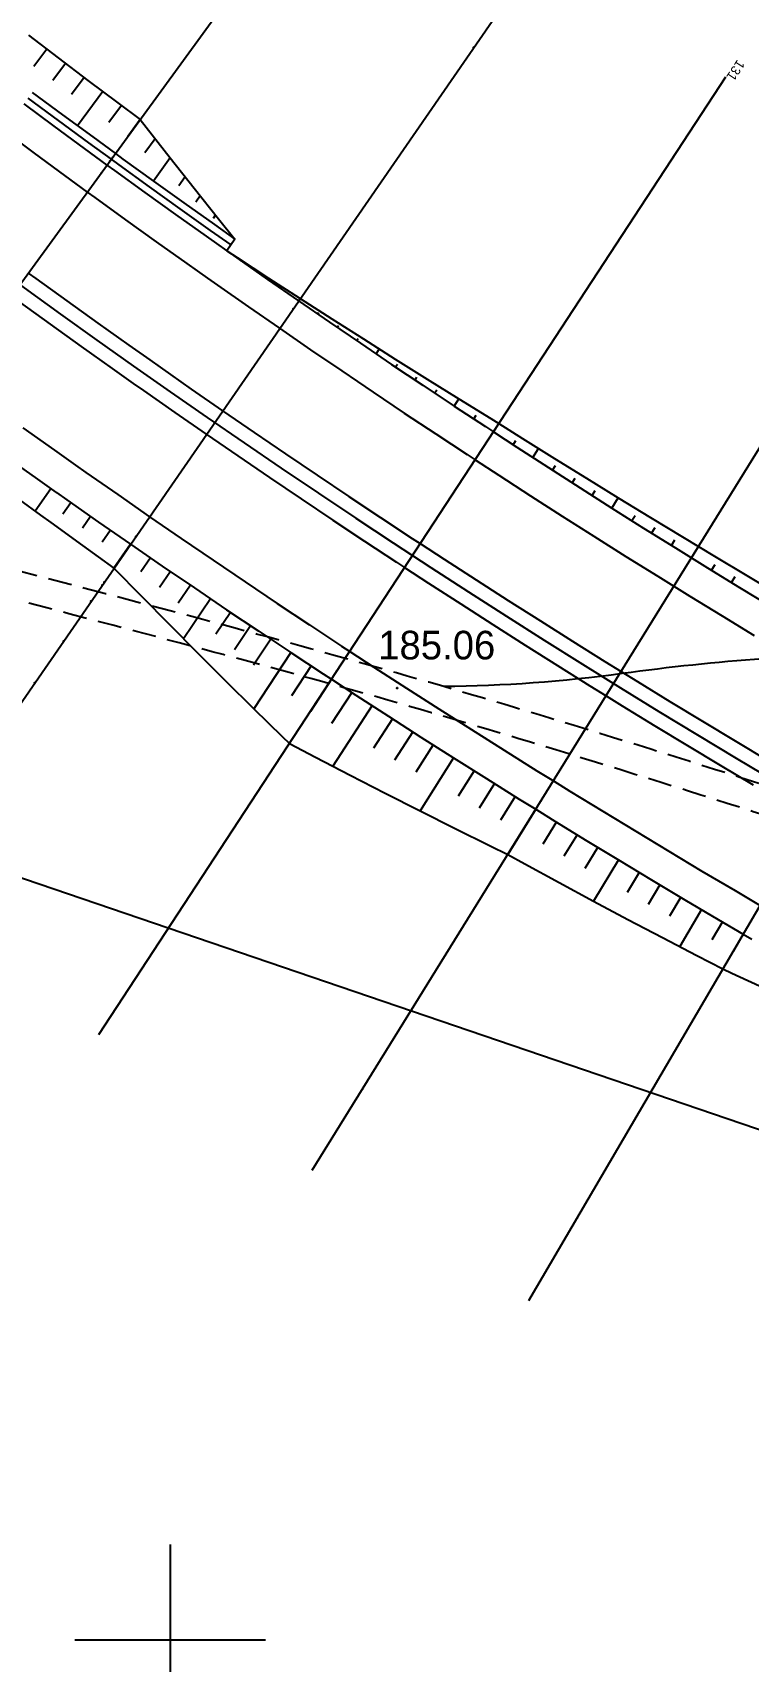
# Model space of a CAD drawing. Extents: x -83928 to -81707, y 15464 to 18601.
# Drawn here: x -82214.4 to -82139.4, y 15597.7 to 15768.5 of the extents above; entities that cross this region are included whole.
import ezdxf
from ezdxf.enums import TextEntityAlignment as Align

# ---------------------------------------------------------------- set-up
doc = ezdxf.new("R2010")
doc.units = 0
doc.header["$MEASUREMENT"] = 0
doc.linetypes.add('INTERROMPU', pattern=[0.75, 0.5, -0.25])
doc.layers.add('ACCE', color=4, linetype='INTERROMPU', lineweight=25)
for name, color, linetype in [('ALT', 7, 'Continuous'), ('ASSIETTE', 3, 'Continuous'), ('AXE_EN_PLAN', 1, 'Continuous'), ('Carroyage 1', 7, 'Continuous'), ('CHAUSSEE_EXT', 5, 'Continuous'), ('CHAUSSEE_INT', 5, 'Continuous'), ('CNiv_1', 1, 'Continuous'), ('FONDS_DE_FOSSE', 4, 'Continuous'), ('FOSSES', 3, 'Continuous'), ('LIMITE', 40, 'INTERROMPU'), ('PLATE-FORME', 6, 'Continuous'), ('POINTS', 3, 'Continuous'), ('POINTS_PROFILS', 1, 'Continuous'), ('PROFILS', 7, 'Continuous'), ('Talus', 5, 'Continuous'), ('TITRE', 1, 'Continuous')]:
    doc.layers.add(name, color=color, linetype=linetype)

msp = doc.modelspace()

# ---------------------------------------------------------------- linework, layer by layer
at = {"layer": 'ACCE', "linetype": 'INTERROMPU', "ltscale": 5}
for points, knots in [([(-81802.2, 15569.89, 176.24), (-81807.95, 15570.79, 176.26), (-81813.72, 15571.69, 176.29), (-81825.35, 15574.14, 176.36), (-81831.19, 15575.73, 176.4), (-81839.1, 15578.98, 176.46), (-81841.43, 15580.08, 176.48), (-81845.44, 15582.33, 176.52), (-81847.15, 15583.41, 176.54), (-81849.94, 15585.41, 176.57), (-81851.06, 15586.28, 176.59), (-81853.22, 15588.09, 176.61), (-81854.27, 15589.04, 176.63), (-81857.36, 15591.95, 176.67), (-81859.34, 15593.97, 176.7), (-81863.69, 15598.28, 176.77), (-81866.04, 15600.54, 176.8), (-81869.59, 15603.33, 176.85), (-81870.72, 15604.13, 176.86), (-81872.86, 15605.46, 176.89), (-81873.88, 15606.01, 176.9), (-81875.98, 15606.96, 176.91), (-81877.06, 15607.38, 176.92), (-81880.39, 15608.45, 176.95), (-81882.72, 15608.93, 176.96), (-81889.76, 15609.85, 176.99), (-81894.7, 15609.84, 177.01), (-81904.86, 15609.5, 177.03), (-81910.09, 15609.17, 177.05), (-81917.45, 15609.15, 177.07), (-81919.62, 15609.2, 177.08), (-81923.35, 15609.44, 177.09), (-81924.92, 15609.6, 177.1), (-81928.03, 15610.04, 177.11), (-81929.56, 15610.32, 177.12), (-81934.09, 15611.33, 177.15), (-81937.04, 15612.22, 177.17), (-81947.35, 15615.99, 177.25), (-81954.36, 15619.79, 177.31), (-81964.12, 15625.35, 177.41), (-81966.94, 15627, 177.44), (-81972.64, 15630.23, 177.5), (-81975.51, 15631.81, 177.52), (-81981.3, 15634.78, 177.58), (-81984.24, 15636.17, 177.6), (-81993.12, 15640.13, 177.68), (-81999.15, 15642.46, 177.73), (-82010.39, 15646.41, 177.81), (-82015.57, 15648.07, 177.85), (-82025.49, 15651.13, 177.91), (-82030.23, 15652.53, 177.95), (-82038.47, 15654.95, 178), (-82041.96, 15655.97, 178.02), (-82048.95, 15658.06, 178.07), (-82052.43, 15659.12, 178.09), (-82062.88, 15662.32, 178.17), (-82069.82, 15664.51, 178.21), (-82090.62, 15671.14, 178.36), (-82104.44, 15675.67, 178.46), (-82125.6, 15682.55, 178.61), (-82132.93, 15684.93, 178.66), (-82147.61, 15689.62, 178.76), (-82154.97, 15691.92, 178.81), (-82168.43, 15695.99, 178.9), (-82174.53, 15697.79, 178.94), (-82186.78, 15701.24, 179.02), (-82192.92, 15702.9, 179.06), (-82211.38, 15707.83, 179.18), (-82223.72, 15711, 179.26), (-82239.9, 15715.38, 179.36), (-82243.73, 15716.43, 179.38), (-82251.37, 15718.58, 179.43), (-82255.19, 15719.66, 179.46), (-82266.65, 15722.89, 179.53), (-82274.28, 15725.02, 179.58), (-82287.2, 15728.33, 179.66), (-82292.48, 15729.59, 179.7), (-82301.82, 15731.58, 179.75), (-82305.88, 15732.37, 179.77), (-82313.21, 15733.6, 179.81), (-82316.46, 15734.08, 179.82), (-82323, 15734.9, 179.86), (-82326.28, 15735.24, 179.87), (-82336.14, 15736.08, 179.91), (-82342.76, 15736.42, 179.94), (-82362.69, 15737.11, 180.01), (-82376.08, 15737.14, 180.05), (-82394.22, 15737.87, 180.11), (-82398.99, 15738.14, 180.13), (-82408.51, 15738.77, 180.17), (-82413.26, 15739.14, 180.19), (-82427.5, 15740.32, 180.25), (-82436.96, 15741.2, 180.29), (-82450.5, 15742.3, 180.34), (-82454.58, 15742.6, 180.36), (-82462.74, 15743.14, 180.39), (-82466.82, 15743.38, 180.41), (-82479.08, 15744, 180.45), (-82487.26, 15744.32, 180.48), (-82502.4, 15744.85, 180.54), (-82509.35, 15745.08, 180.56), (-82523.26, 15745.57, 180.61), (-82530.21, 15745.84, 180.64), (-82551.06, 15746.67, 180.71), (-82564.95, 15747.28, 180.76), (-82593.12, 15748.57, 180.87), (-82607.39, 15749.25, 180.92), (-82621.66, 15749.94, 180.97)], [0, 0, 0, 0, 16.759053, 16.759053, 34.463395, 34.463395, 42.09965, 42.09965, 48.062541, 48.062541, 52.149537, 52.149537, 56.236533, 56.236533, 64.410526, 64.410526, 74.252949, 74.252949, 78.727321, 78.727321, 82.608882, 82.608882, 86.490442, 86.490442, 94.253564, 94.253564, 108.974273, 108.974273, 123.694982, 123.694982, 129.872756, 129.872756, 134.416659, 134.416659, 138.960562, 138.960562, 148.048368, 148.048368, 171.483957, 171.483957, 181.134405, 181.134405, 190.896302, 190.896302, 200.658199, 200.658199, 220.181992, 220.181992, 236.559293, 236.559293, 251.382508, 251.382508, 262.293663, 262.293663, 273.204817, 273.204817, 295.027127, 295.027127, 338.671745, 338.671745, 361.794999, 361.794999, 384.918252, 384.918252, 404.05127, 404.05127, 423.184287, 423.184287, 461.450323, 461.450323, 473.306698, 473.306698, 485.163074, 485.163074, 508.875826, 508.875826, 525.208335, 525.208335, 537.72384, 537.72384, 547.711024, 547.711024, 557.698208, 557.698208, 577.672577, 577.672577, 617.621314, 617.621314, 631.888318, 631.888318, 646.155322, 646.155322, 674.68933, 674.68933, 686.984054, 686.984054, 699.278779, 699.278779, 723.868227, 723.868227, 744.725067, 744.725067, 765.581908, 765.581908, 807.295588, 807.295588, 850.165423, 850.165423, 850.165423, 850.165423]), ([(-81803.84, 15573.18, 176.28), (-81808.79, 15573.96, 176.31), (-81813.71, 15574.76, 176.33), (-81824.38, 15576.99, 176.39), (-81830.08, 15578.53, 176.43), (-81837.9, 15581.72, 176.49), (-81840.31, 15582.87, 176.51), (-81844.29, 15585.14, 176.55), (-81845.89, 15586.18, 176.57), (-81848.48, 15588.07, 176.6), (-81849.5, 15588.87, 176.61), (-81851.49, 15590.58, 176.64), (-81852.47, 15591.47, 176.65), (-81855.4, 15594.23, 176.7), (-81857.31, 15596.18, 176.73), (-81861.64, 15600.47, 176.79), (-81864.07, 15602.81, 176.83), (-81867.81, 15605.75, 176.87), (-81868.99, 15606.59, 176.89), (-81871.22, 15607.97, 176.91), (-81872.25, 15608.54, 176.92), (-81874.38, 15609.54, 176.94), (-81875.46, 15609.98, 176.95), (-81878.77, 15611.12, 176.97), (-81881.05, 15611.66, 176.99), (-81888.11, 15612.77, 177.02), (-81893.04, 15612.85, 177.04), (-81903.03, 15612.6, 177.07), (-81908.1, 15612.27, 177.08), (-81915.58, 15612.13, 177.1), (-81918.08, 15612.14, 177.11), (-81922.14, 15612.35, 177.12), (-81923.73, 15612.49, 177.13), (-81928.41, 15613.08, 177.15), (-81931.45, 15613.74, 177.17), (-81937.41, 15615.49, 177.21), (-81940.33, 15616.58, 177.23), (-81950.7, 15621.02, 177.32), (-81957.92, 15625.26, 177.39), (-81967.62, 15630.83, 177.49), (-81970.01, 15632.2, 177.51), (-81974.25, 15634.52, 177.55), (-81976.1, 15635.49, 177.57), (-81979.81, 15637.37, 177.6), (-81981.68, 15638.27, 177.62), (-81987.31, 15640.87, 177.67), (-81991.11, 15642.48, 177.7), (-82002.61, 15646.99, 177.79), (-82010.4, 15649.59, 177.85), (-82023.24, 15653.59, 177.94), (-82028.27, 15655.08, 177.97), (-82036.9, 15657.61, 178.03), (-82040.49, 15658.67, 178.05), (-82047.67, 15660.81, 178.1), (-82051.25, 15661.89, 178.12), (-82061.98, 15665.19, 178.2), (-82069.12, 15667.43, 178.25), (-82090.52, 15674.25, 178.4), (-82104.74, 15678.92, 178.5), (-82126.08, 15685.86, 178.65), (-82133.18, 15688.16, 178.7), (-82147.41, 15692.7, 178.8), (-82154.53, 15694.93, 178.85), (-82167.66, 15698.9, 178.93), (-82173.66, 15700.65, 178.97), (-82185.68, 15704.04, 179.05), (-82191.7, 15705.68, 179.09), (-82209.79, 15710.51, 179.21), (-82221.87, 15713.62, 179.28), (-82238.18, 15718.02, 179.39), (-82242.41, 15719.18, 179.41), (-82250.89, 15721.56, 179.47), (-82255.13, 15722.76, 179.5), (-82267.86, 15726.35, 179.58), (-82276.37, 15728.71, 179.63), (-82289.73, 15732.01, 179.72), (-82294.55, 15733.12, 179.74), (-82303.32, 15734.93, 179.79), (-82307.27, 15735.67, 179.81), (-82313.34, 15736.64, 179.85), (-82315.45, 15736.96, 179.86), (-82317.57, 15737.24, 179.87)], [2.045557, 2.045557, 2.045557, 2.045557, 16.493318, 16.493318, 34.260763, 34.260763, 42.602012, 42.602012, 48.552517, 48.552517, 52.534205, 52.534205, 56.515893, 56.515893, 64.47927, 64.47927, 74.306422, 74.306422, 78.640674, 78.640674, 82.198134, 82.198134, 85.755595, 85.755595, 92.870515, 92.870515, 107.211494, 107.211494, 121.552474, 121.552474, 128.837128, 128.837128, 133.631772, 133.631772, 143.221061, 143.221061, 152.81035, 152.81035, 177.675116, 177.675116, 185.773144, 185.773144, 191.903901, 191.903901, 198.034658, 198.034658, 210.296171, 210.296171, 234.819199, 234.819199, 250.521783, 250.521783, 261.756419, 261.756419, 272.991054, 272.991054, 295.460325, 295.460325, 340.398867, 340.398867, 362.771503, 362.771503, 385.14414, 385.14414, 403.870874, 403.870874, 422.597607, 422.597607, 460.051075, 460.051075, 473.216369, 473.216369, 486.381664, 486.381664, 512.712254, 512.712254, 527.498075, 527.498075, 539.514572, 539.514572, 545.906977, 545.906977, 545.906977, 545.906977])]:
    msp.add_open_spline(points, degree=3, knots=knots, dxfattribs=at)
at = {"layer": 'ASSIETTE'}
for points in [[(-82214.86, 15768.27), (-82211.75, 15765.89), (-82208.64, 15763.52), (-82205.51, 15761.17), (-82203.16, 15759.41), (-82202.53, 15758.61), (-82200.02, 15755.4), (-82197.48, 15752.2), (-82194.94, 15749.01), (-82193.22, 15746.87), (-82194.08, 15745.64), (-82193, 15744.94), (-82189.69, 15742.79), (-82186.38, 15740.66), (-82183.07, 15738.53), (-82179.75, 15736.41), (-82176.43, 15734.3), (-82173.09, 15732.2), (-82169.75, 15730.12), (-82166.4, 15728.05), (-82165.57, 15727.54), (-82163.07, 15725.96), (-82159.73, 15723.87), (-82156.39, 15721.8), (-82153.04, 15719.74), (-82149.68, 15717.7), (-82146.31, 15715.66), (-82144.63, 15714.65), (-82142.95, 15713.63), (-82139.58, 15711.61), (-82136.2, 15709.59)], [(-82215.81, 15719.55), (-82213.6, 15717.94), (-82213.6, 15717.94), (-82212.52, 15717.15), (-82209.21, 15714.76), (-82205.9, 15712.39), (-82203, 15709.42), (-82200.08, 15706.46), (-82197.15, 15703.51), (-82194.2, 15700.57), (-82191.23, 15697.64), (-82188.26, 15694.72), (-82187.51, 15693.99), (-82184.78, 15692.56), (-82181.13, 15690.67), (-82177.47, 15688.79), (-82173.81, 15686.93), (-82170.15, 15685.08), (-82166.47, 15683.25), (-82164.63, 15682.34), (-82162.84, 15681.36), (-82159.24, 15679.41), (-82155.64, 15677.47), (-82152.04, 15675.55), (-82148.42, 15673.65), (-82144.8, 15671.76), (-82142.08, 15670.35), (-82141.15, 15669.92), (-82137.42, 15668.21)]]:
    msp.add_lwpolyline(points, dxfattribs=at)
at = {"layer": 'AXE_EN_PLAN'}
msp.add_lwpolyline([(-82519.61, 16099.44, 0.151465), (-82107.9, 15673.66)], format="xyb", dxfattribs=at)
at = {"layer": 'Carroyage 1'}
for p, q in [((-82200, 15610), (-82200, 15590)), ((-82210, 15600), (-82190, 15600))]:
    msp.add_line(p, q, dxfattribs=at)
at = {"layer": 'CHAUSSEE_EXT'}
for points in [[(-82217.45, 15758.25), (-82214.27, 15755.9), (-82211.09, 15753.55), (-82208.7, 15751.81), (-82207.9, 15751.22), (-82204.69, 15748.91), (-82201.48, 15746.6), (-82198.26, 15744.31), (-82196.1, 15742.78), (-82196.1, 15742.78), (-82195.03, 15742.03), (-82191.8, 15739.77), (-82188.55, 15737.52), (-82185.29, 15735.28), (-82182.03, 15733.05), (-82178.75, 15730.84), (-82175.47, 15728.64), (-82172.18, 15726.45), (-82168.88, 15724.28), (-82168.05, 15723.74), (-82165.57, 15722.12), (-82162.25, 15719.97), (-82158.92, 15717.84), (-82155.59, 15715.72), (-82152.25, 15713.61), (-82148.89, 15711.52), (-82147.21, 15710.47), (-82145.53, 15709.43), (-82142.17, 15707.37), (-82138.79, 15705.31)], [(-82215.44, 15727.08), (-82212.14, 15724.73), (-82209.92, 15723.16), (-82209.92, 15723.16), (-82208.83, 15722.4), (-82205.51, 15720.08), (-82202.19, 15717.77), (-82198.85, 15715.48), (-82195.51, 15713.2), (-82192.15, 15710.93), (-82188.79, 15708.67), (-82185.42, 15706.43), (-82182.04, 15704.21), (-82181.19, 15703.65), (-82178.65, 15702), (-82175.25, 15699.8), (-82171.84, 15697.61), (-82168.43, 15695.44), (-82165, 15693.28), (-82161.57, 15691.14), (-82159.85, 15690.07), (-82158.13, 15689), (-82154.68, 15686.89), (-82151.22, 15684.78), (-82147.75, 15682.69), (-82144.28, 15680.62), (-82140.79, 15678.56), (-82138.17, 15677.02)]]:
    msp.add_lwpolyline(points, dxfattribs=at)
at = {"layer": 'CHAUSSEE_INT'}
for points in [[(-82214.88, 15743.32), (-82214.07, 15742.73), (-82210.83, 15740.39), (-82207.59, 15738.06), (-82204.33, 15735.75), (-82202.15, 15734.2), (-82202.14, 15734.2), (-82201.07, 15733.44), (-82197.8, 15731.15), (-82194.51, 15728.88), (-82191.22, 15726.61), (-82187.92, 15724.36), (-82184.61, 15722.13), (-82181.3, 15719.9), (-82177.97, 15717.69), (-82174.63, 15715.5), (-82173.8, 15714.95), (-82171.29, 15713.31), (-82167.94, 15711.14), (-82164.58, 15708.99), (-82161.21, 15706.84), (-82157.83, 15704.71), (-82154.44, 15702.6), (-82152.74, 15701.55), (-82151.04, 15700.5), (-82147.64, 15698.41), (-82144.23, 15696.33), (-82140.81, 15694.27), (-82137.38, 15692.22)], [(-82215.83, 15740.3), (-82212.59, 15737.96), (-82209.33, 15735.62), (-82206.07, 15733.3), (-82203.87, 15731.75), (-82203.87, 15731.75), (-82202.79, 15730.99), (-82199.51, 15728.69), (-82196.22, 15726.41), (-82192.92, 15724.14), (-82189.61, 15721.88), (-82186.29, 15719.64), (-82182.96, 15717.41), (-82179.63, 15715.19), (-82176.28, 15712.99), (-82175.44, 15712.44), (-82172.93, 15710.8), (-82169.56, 15708.62), (-82166.19, 15706.46), (-82162.81, 15704.31), (-82159.42, 15702.17), (-82156.02, 15700.05), (-82154.32, 15699), (-82152.62, 15697.94), (-82149.2, 15695.85), (-82145.78, 15693.77), (-82142.35, 15691.7), (-82138.91, 15689.64)]]:
    msp.add_lwpolyline(points, dxfattribs=at)
at = {"layer": 'CNiv_1', "elevation": 185}
msp.add_lwpolyline([(-81914.36, 15745.77, -0.002616), (-81914, 15744, -0.180367), (-81920.09, 15706.77, -0.28688), (-81942, 15695, -0.045868), (-81965.37, 15698.71, 0.041744), (-81991, 15703, 0.002208), (-82027.44, 15705.84, 0.018742), (-82031.75, 15706, 0.023766), (-82052.95, 15704.96, -0.019711), (-82078.5, 15703.5, -0.007686), (-82097.4, 15703.46, 0.005677), (-82123, 15703.5, 0.031945), (-82152.62, 15701.32, -0.032485), (-82171.34, 15699.96)], format="xyb", dxfattribs=at)
at = {"layer": 'FONDS_DE_FOSSE'}
for points in [[(-82214.91, 15761.66), (-82211.75, 15759.31), (-82208.58, 15756.98), (-82206.19, 15755.24), (-82205.4, 15754.66), (-82202.21, 15752.36), (-82199.01, 15750.06), (-82195.81, 15747.78), (-82193.65, 15746.26), (-82194.08, 15745.64), (-82193, 15744.94), (-82189.69, 15742.79), (-82186.38, 15740.66), (-82183.07, 15738.53), (-82179.75, 15736.41), (-82176.43, 15734.3), (-82173.09, 15732.2), (-82169.75, 15730.12), (-82166.4, 15728.05), (-82165.57, 15727.54), (-82163.07, 15725.96), (-82159.73, 15723.87), (-82156.39, 15721.8), (-82153.04, 15719.74), (-82149.68, 15717.7), (-82146.31, 15715.66), (-82144.63, 15714.65), (-82142.95, 15713.63), (-82139.58, 15711.61), (-82136.2, 15709.59)], [(-82215.81, 15719.55), (-82213.6, 15717.94), (-82213.6, 15717.94), (-82212.52, 15717.15), (-82209.21, 15714.76), (-82205.9, 15712.39), (-82203, 15709.42), (-82200.08, 15706.46), (-82197.15, 15703.51), (-82194.2, 15700.57), (-82191.23, 15697.64), (-82188.26, 15694.72), (-82187.51, 15693.99), (-82184.78, 15692.56), (-82181.13, 15690.67), (-82177.47, 15688.79), (-82173.81, 15686.93), (-82170.15, 15685.08), (-82166.47, 15683.25), (-82164.63, 15682.34), (-82162.84, 15681.36), (-82159.24, 15679.41), (-82155.64, 15677.47), (-82152.04, 15675.55), (-82148.42, 15673.65), (-82144.8, 15671.76), (-82142.08, 15670.35), (-82141.15, 15669.92), (-82137.42, 15668.21)]]:
    msp.add_lwpolyline(points, dxfattribs=at)
at = {"layer": 'FOSSES'}
for points in [[(-82214.46, 15762.26), (-82211.3, 15759.92), (-82208.13, 15757.59), (-82205.75, 15755.85), (-82204.96, 15755.27), (-82201.77, 15752.96), (-82198.58, 15750.67), (-82195.37, 15748.39), (-82193.22, 15746.87), (-82194.08, 15745.64), (-82193, 15744.94), (-82189.69, 15742.79), (-82186.38, 15740.66), (-82183.07, 15738.53), (-82179.75, 15736.41), (-82176.43, 15734.3), (-82173.09, 15732.2), (-82169.75, 15730.12), (-82166.4, 15728.05), (-82165.57, 15727.54), (-82163.07, 15725.96), (-82159.73, 15723.87), (-82156.39, 15721.8), (-82153.04, 15719.74), (-82149.68, 15717.7), (-82146.31, 15715.66), (-82144.63, 15714.65), (-82142.95, 15713.63), (-82139.58, 15711.61), (-82136.2, 15709.59)], [(-82215.81, 15719.55), (-82213.6, 15717.94), (-82213.6, 15717.94), (-82212.52, 15717.15), (-82209.21, 15714.76), (-82205.9, 15712.39), (-82203, 15709.42), (-82200.08, 15706.46), (-82197.15, 15703.51), (-82194.2, 15700.57), (-82191.23, 15697.64), (-82188.26, 15694.72), (-82187.51, 15693.99), (-82184.78, 15692.56), (-82181.13, 15690.67), (-82177.47, 15688.79), (-82173.81, 15686.93), (-82170.15, 15685.08), (-82166.47, 15683.25), (-82164.63, 15682.34), (-82162.84, 15681.36), (-82159.24, 15679.41), (-82155.64, 15677.47), (-82152.04, 15675.55), (-82148.42, 15673.65), (-82144.8, 15671.76), (-82142.08, 15670.35), (-82141.15, 15669.92), (-82137.42, 15668.21)]]:
    msp.add_lwpolyline(points, dxfattribs=at)
at = {"layer": 'LIMITE', "linetype": 'INTERROMPU', "ltscale": 5}
msp.add_spline([(-81872.6, 15607, 176.9), (-81866.97, 15686.68, 177.84), (-81894.42, 15727.46, 178.42), (-81932.99, 15760.84, 178.94), (-81968.65, 15792.38, 179.44), (-82008.41, 15850.78, 180.26), (-82060.36, 15906.31, 181.09), (-82093.13, 15924.08, 181.41), (-82123.49, 15974.39, 182.11), (-82115.28, 16020.93, 182.65), (-82126.49, 16053.59, 183.07), (-82144.25, 16095.28, 183.63), (-82149.1, 16144.81, 184.24)], degree=3, dxfattribs=at)
msp.add_open_spline([(-81867.75, 15605.79, 176.87), (-81865.7, 15614.02, 176.97), (-81863.62, 15622.31, 177.06), (-81860.25, 15638.89, 177.25), (-81858.95, 15647.18, 177.34), (-81858.11, 15661.36, 177.51), (-81858.2, 15667.3, 177.58), (-81859.23, 15676.02, 177.69), (-81859.72, 15678.86, 177.73), (-81860.82, 15683.58, 177.79), (-81861.33, 15685.47, 177.81), (-81862.56, 15689.31, 177.86), (-81863.28, 15691.25, 177.89), (-81864.87, 15695.07, 177.94), (-81865.74, 15696.95, 177.96), (-81868.56, 15702.5, 178.04), (-81870.72, 15706.09, 178.09), (-81878.07, 15716.97, 178.24), (-81883.98, 15723.85, 178.35), (-81896.24, 15736.53, 178.54), (-81902.6, 15742.33, 178.63), (-81915.56, 15753.38, 178.8), (-81922.16, 15758.63, 178.88), (-81935.4, 15769.13, 179.05), (-81942.04, 15774.36, 179.14), (-81951.62, 15782.61, 179.26), (-81954.81, 15785.48, 179.31), (-81959.76, 15790.27, 179.38), (-81961.6, 15792.12, 179.41), (-81964.82, 15795.56, 179.46), (-81966.22, 15797.13, 179.49), (-81968.96, 15800.34, 179.53), (-81970.3, 15801.98, 179.56), (-81974.23, 15806.97, 179.63), (-81976.74, 15810.41, 179.68), (-81984.47, 15821.62, 179.84), (-81989.43, 15829.71, 179.95), (-81996.87, 15841.82, 180.12), (-81999.27, 15845.73, 180.17), (-82005.23, 15855.15, 180.31), (-82008.87, 15860.69, 180.38), (-82016.56, 15871.51, 180.54), (-82020.61, 15876.8, 180.61), (-82028.25, 15885.81, 180.75), (-82031.76, 15889.61, 180.8), (-82037.66, 15895.37, 180.89), (-82039.94, 15897.45, 180.92), (-82046.96, 15903.44, 181.02), (-82051.92, 15907.08, 181.08), (-82058.32, 15910.92, 181.14), (-82059.45, 15911.57, 181.16), (-82061.71, 15912.82, 181.18), (-82062.84, 15913.43, 181.19), (-82066.24, 15915.2, 181.22), (-82068.52, 15916.32, 181.24), (-82074.75, 15919.37, 181.3), (-82078.68, 15921.28, 181.33), (-82084.48, 15924.49, 181.39), (-82086.47, 15925.66, 181.41), (-82089.63, 15927.73, 181.44), (-82090.85, 15928.57, 181.46), (-82093.25, 15930.35, 181.49), (-82094.43, 15931.28, 181.5), (-82097.9, 15934.2, 181.55), (-82100.13, 15936.31, 181.58), (-82105.72, 15942.3, 181.67), (-82108.84, 15946.41, 181.73), (-82113.91, 15955.03, 181.85), (-82115.86, 15959.53, 181.91), (-82117.5, 15965.68, 181.99), (-82117.84, 15967.3, 182.01), (-82118.33, 15970.7, 182.05), (-82118.47, 15972.46, 182.07), (-82118.49, 15975.64, 182.11), (-82118.42, 15977.09, 182.13), (-82118.13, 15980.02, 182.16), (-82117.91, 15981.51, 182.18), (-82117.07, 15986.22, 182.23), (-82116.24, 15989.51, 182.27), (-82114.43, 15996.25, 182.35), (-82113.45, 15999.69, 182.39), (-82111.72, 16006.73, 182.46), (-82110.97, 16010.33, 182.51), (-82110.4, 16015.53, 182.57), (-82110.29, 16017.06, 182.58), (-82110.24, 16019.59, 182.61), (-82110.26, 16020.58, 182.63), (-82110.35, 16022.56, 182.65), (-82110.43, 16023.54, 182.66), (-82110.77, 16026.47, 182.7), (-82111.12, 16028.39, 182.72), (-82112.59, 16034.67, 182.8), (-82114.13, 16038.9, 182.86), (-82117.65, 16047.11, 182.97), (-82119.63, 16051.09, 183.02), (-82122.41, 16056.61, 183.1), (-82123.24, 16058.24, 183.12), (-82124.88, 16061.48, 183.16), (-82125.69, 16063.09, 183.19), (-82128.08, 16067.9, 183.25), (-82129.63, 16071.08, 183.3), (-82132.55, 16077.42, 183.38), (-82133.92, 16080.58, 183.42), (-82136.27, 16086.54, 183.5), (-82137.26, 16089.33, 183.54), (-82138.65, 16093.75, 183.6), (-82139.11, 16095.37, 183.62), (-82139.96, 16098.63, 183.66), (-82140.34, 16100.28, 183.68), (-82141.37, 16105.27, 183.74), (-82141.91, 16108.67, 183.79), (-82143.26, 16119.67, 183.92), (-82143.65, 16127.48, 184.02), (-82143.97, 16138.57, 184.15), (-82144.03, 16141.74, 184.19), (-82144.1, 16144.91, 184.23)], degree=3, knots=[0, 0, 0, 0, 23.783969, 23.783969, 47.567937, 47.567937, 64.838838, 64.838838, 73.26971, 73.26971, 78.950341, 78.950341, 84.892413, 84.892413, 90.834485, 90.834485, 102.71863, 102.71863, 128.02622, 128.02622, 153.333811, 153.333811, 178.641402, 178.641402, 203.948992, 203.948992, 217.092132, 217.092132, 225.226602, 225.226602, 231.847837, 231.847837, 238.469073, 238.469073, 251.711544, 251.711544, 280.407883, 280.407883, 293.873178, 293.873178, 312.922515, 312.922515, 331.971852, 331.971852, 346.877716, 346.877716, 355.810079, 355.810079, 373.674805, 373.674805, 377.455357, 377.455357, 381.235909, 381.235909, 388.797014, 388.797014, 402.13199, 402.13199, 409.297946, 409.297946, 413.893832, 413.893832, 418.489718, 418.489718, 427.68149, 427.68149, 443.138746, 443.138746, 458.596001, 458.596001, 464.154175, 464.154175, 470.194518, 470.194518, 475.098461, 475.098461, 480.002405, 480.002405, 490.369152, 490.369152, 500.7359, 500.7359, 511.102647, 511.102647, 515.362539, 515.362539, 518.072387, 518.072387, 520.782234, 520.782234, 526.201929, 526.201929, 538.723091, 538.723091, 551.244253, 551.244253, 556.565058, 556.565058, 561.885864, 561.885864, 572.527474, 572.527474, 583.204884, 583.204884, 592.602111, 592.602111, 598.011783, 598.011783, 603.421455, 603.421455, 614.240799, 614.240799, 637.920796, 637.920796, 647.286952, 647.286952, 647.286952, 647.286952], dxfattribs=at)
at = {"layer": 'PLATE-FORME'}
for points in [[(-82215.35, 15761.06), (-82212.19, 15758.71), (-82209.02, 15756.38), (-82206.63, 15754.64), (-82205.84, 15754.06), (-82202.65, 15751.75), (-82199.45, 15749.45), (-82196.24, 15747.17), (-82194.08, 15745.65), (-82194.08, 15745.64), (-82193.02, 15744.9), (-82189.8, 15742.64), (-82186.56, 15740.4), (-82183.31, 15738.17), (-82180.06, 15735.95), (-82176.8, 15733.74), (-82173.53, 15731.55), (-82170.25, 15729.37), (-82166.96, 15727.21), (-82166.13, 15726.67), (-82163.66, 15725.05), (-82160.35, 15722.91), (-82157.04, 15720.79), (-82153.72, 15718.67), (-82150.39, 15716.57), (-82147.05, 15714.49), (-82145.37, 15713.45), (-82143.7, 15712.41), (-82140.34, 15710.35), (-82136.98, 15708.31)], [(-82217.47, 15724.23), (-82214.16, 15721.87), (-82211.94, 15720.3), (-82211.93, 15720.3), (-82210.84, 15719.53), (-82207.51, 15717.2), (-82204.18, 15714.89), (-82200.83, 15712.59), (-82197.47, 15710.3), (-82194.11, 15708.02), (-82190.73, 15705.76), (-82187.35, 15703.52), (-82183.96, 15701.28), (-82183.11, 15700.73), (-82180.56, 15699.06), (-82177.14, 15696.85), (-82173.73, 15694.66), (-82170.3, 15692.48), (-82166.86, 15690.32), (-82163.42, 15688.16), (-82161.69, 15687.09), (-82159.96, 15686.02), (-82156.5, 15683.9), (-82153.03, 15681.79), (-82149.55, 15679.69), (-82146.06, 15677.61), (-82142.57, 15675.54), (-82139.94, 15674), (-82139.06, 15673.49)]]:
    msp.add_lwpolyline(points, dxfattribs=at)
at = {"layer": 'POINTS', "extrusion": (0.002059, -0.012217, 0.999923)}
msp.add_circle((-82176.4, 15698.75, -182.42), 0.05, dxfattribs=at)
at = {"layer": 'POINTS_PROFILS'}
for p in [(-82168.21, 15766.97), (-82203.16, 15759.41), (-82206.34, 15755.04), (-82206.05, 15755.44), (-82205.75, 15755.85), (-82205.51, 15756.18), (-82147.25, 15755.54), (-82207.22, 15753.83), (-82206.63, 15754.64), (-82208.7, 15751.81), (-82187.13, 15739.57), (-82186.56, 15740.4), (-82186.38, 15740.66), (-82188.55, 15737.52), (-82195.37, 15727.64), (-82194.51, 15728.88), (-82165.57, 15727.54), (-82196.22, 15726.41), (-82166.68, 15725.83), (-82166.13, 15726.67), (-82168.05, 15723.74), (-82202.19, 15717.77), (-82203.61, 15715.71), (-82204.18, 15714.89), (-82173.8, 15714.95), (-82144.63, 15714.65), (-82205.9, 15712.39), (-82175.44, 15712.44), (-82174.62, 15713.7), (-82145.9, 15712.6), (-82145.37, 15713.45), (-82207.14, 15710.59), (-82206.92, 15710.92), (-82147.21, 15710.47), (-82208.31, 15708.91), (-82211.2, 15704.72), (-82181.19, 15703.65), (-82214.22, 15700.35), (-82183.11, 15700.73), (-82182.56, 15701.56), (-82153.53, 15700.27), (-82152.74, 15701.55), (-82154.32, 15699), (-82187.51, 15693.99), (-82159.85, 15690.07), (-82161.69, 15687.09), (-82161.16, 15687.94), (-82164.63, 15682.34), (-82139.44, 15674.86), (-82139.94, 15674), (-82202, 15671.86), (-82142.08, 15670.35), (-82179.85, 15657.76), (-82157.36, 15644.22)]:
    msp.add_point(p, dxfattribs=at)
at = {"layer": 'PROFILS'}
for points in [[(-82251.08, 15693.6), (-82180.44, 15790.61)], [(-82229.46, 15678.27), (-82161.27, 15777.01)], [(-82207.47, 15663.49), (-82141.77, 15763.9)], [(-82185.12, 15649.26), (-82121.95, 15751.28)], [(-82162.41, 15635.59), (-82101.81, 15739.16)]]:
    msp.add_lwpolyline(points, dxfattribs=at)
at = {"layer": 'Talus'}
for points in [[(-82212.92, 15766.78), (-82214.28, 15764.96)], [(-82210.97, 15765.3), (-82212.32, 15763.49)], [(-82209.02, 15763.82), (-82210.36, 15762.02)], [(-82207.07, 15762.35), (-82209.72, 15758.75)], [(-82205.12, 15760.88), (-82206.43, 15759.09)], [(-82203.16, 15759.41), (-82204.45, 15757.63)], [(-82201.59, 15757.4), (-82202.68, 15755.91)], [(-82200.02, 15755.4), (-82201.77, 15752.96)], [(-82198.43, 15753.4), (-82199.1, 15752.47)], [(-82196.85, 15751.4), (-82197.31, 15750.75)], [(-82195.26, 15749.41), (-82195.51, 15749.04)], [(-82193.66, 15747.41), (-82193.77, 15747.26)], [(-82192.62, 15744.62), (-82192.6, 15744.64)], [(-82190.6, 15743.21), (-82190.56, 15743.27)], [(-82188.58, 15741.8), (-82188.51, 15741.9)], [(-82186.56, 15740.4), (-82186.38, 15740.66)], [(-82184.53, 15739), (-82184.42, 15739.17)], [(-82182.5, 15737.61), (-82182.37, 15737.8)], [(-82180.47, 15736.23), (-82180.32, 15736.45)], [(-82178.43, 15734.85), (-82178.09, 15735.35)], [(-82176.39, 15733.47), (-82176.2, 15733.75)], [(-82174.34, 15732.1), (-82174.14, 15732.41)], [(-82172.3, 15730.73), (-82172.07, 15731.08)], [(-82170.25, 15729.37), (-82169.75, 15730.12)], [(-82168.19, 15728.02), (-82167.93, 15728.42)], [(-82166.13, 15726.67), (-82165.85, 15727.1)], [(-82164.07, 15725.32), (-82163.78, 15725.77)], [(-82162.01, 15723.98), (-82161.4, 15724.92)], [(-82159.94, 15722.65), (-82159.63, 15723.13)], [(-82212.5, 15720.7), (-82214.16, 15718.35)], [(-82157.87, 15721.32), (-82157.55, 15721.82)], [(-82210.43, 15719.24), (-82211.26, 15718.05)], [(-82155.79, 15719.99), (-82155.46, 15720.51)], [(-82153.72, 15718.67), (-82153.04, 15719.74)], [(-82208.35, 15717.79), (-82209.19, 15716.57)], [(-82151.63, 15717.36), (-82151.29, 15717.91)], [(-82206.26, 15716.34), (-82207.12, 15715.1)], [(-82149.55, 15716.05), (-82149.19, 15716.62)], [(-82204.18, 15714.89), (-82205.9, 15712.39)], [(-82147.46, 15714.75), (-82147.1, 15715.33)], [(-82145.37, 15713.45), (-82144.63, 15714.65)], [(-82202.08, 15713.45), (-82203.09, 15711.99)], [(-82143.28, 15712.16), (-82142.9, 15712.77)], [(-82199.99, 15712.02), (-82201.13, 15710.35)], [(-82197.89, 15710.59), (-82199.17, 15708.71)], [(-82141.18, 15710.87), (-82140.8, 15711.49)], [(-82195.79, 15709.16), (-82198.61, 15704.98)], [(-82193.68, 15707.74), (-82195.23, 15705.44)], [(-82191.58, 15706.33), (-82193.26, 15703.82)], [(-82189.46, 15704.92), (-82191.27, 15702.2)], [(-82187.35, 15703.52), (-82191.23, 15697.64)], [(-82185.23, 15702.12), (-82187.3, 15698.97)], [(-82183.11, 15700.73), (-82185.31, 15697.36)], [(-82180.98, 15699.34), (-82183.11, 15696.07)], [(-82178.85, 15697.96), (-82182.95, 15691.62)], [(-82176.72, 15696.58), (-82178.7, 15693.51)], [(-82174.58, 15695.21), (-82176.48, 15692.23)], [(-82172.44, 15693.84), (-82174.27, 15690.97)], [(-82170.3, 15692.48), (-82173.81, 15686.93)], [(-82168.15, 15691.13), (-82169.84, 15688.45)], [(-82166, 15689.78), (-82167.61, 15687.2)], [(-82163.85, 15688.43), (-82165.39, 15685.96)], [(-82161.69, 15687.09), (-82164.63, 15682.34)], [(-82159.53, 15685.76), (-82160.96, 15683.44)], [(-82157.37, 15684.43), (-82158.75, 15682.16)], [(-82155.2, 15683.11), (-82156.55, 15680.9)], [(-82153.03, 15681.79), (-82155.64, 15677.47)], [(-82150.86, 15680.48), (-82152.12, 15678.38)], [(-82148.68, 15679.17), (-82149.91, 15677.12)], [(-82146.5, 15677.87), (-82147.69, 15675.88)], [(-82144.32, 15676.58), (-82146.61, 15672.7)], [(-82142.13, 15675.28), (-82143.24, 15673.4)], [(-82139.94, 15674), (-82141.01, 15672.17)]]:
    msp.add_lwpolyline(points, dxfattribs=at)
at = {"layer": 'TITRE', "color": 6, "extrusion": (4.63065e-06, 1.2885e-05, 1)}
msp.add_line((-82269.63, 15698.33, 207.86), (-82001.53, 15606.9, 207.86), dxfattribs=at)

# ---------------------------------------------------------------- texts
at = {"layer": 'ALT', "extrusion": (0.002059, -0.012217, 0.999923)}
msp.add_text('185.06', height=3, rotation=359.9958, dxfattribs=at).set_placement((-82178.4, 15701.75, -182.42))
at = {"layer": 'PROFILS'}
msp.add_text(' 131', height=1, rotation=236.8036, dxfattribs=at).set_placement((-82141.77, 15763.9), align=Align.RIGHT)

doc.saveas('drawing.dxf')
